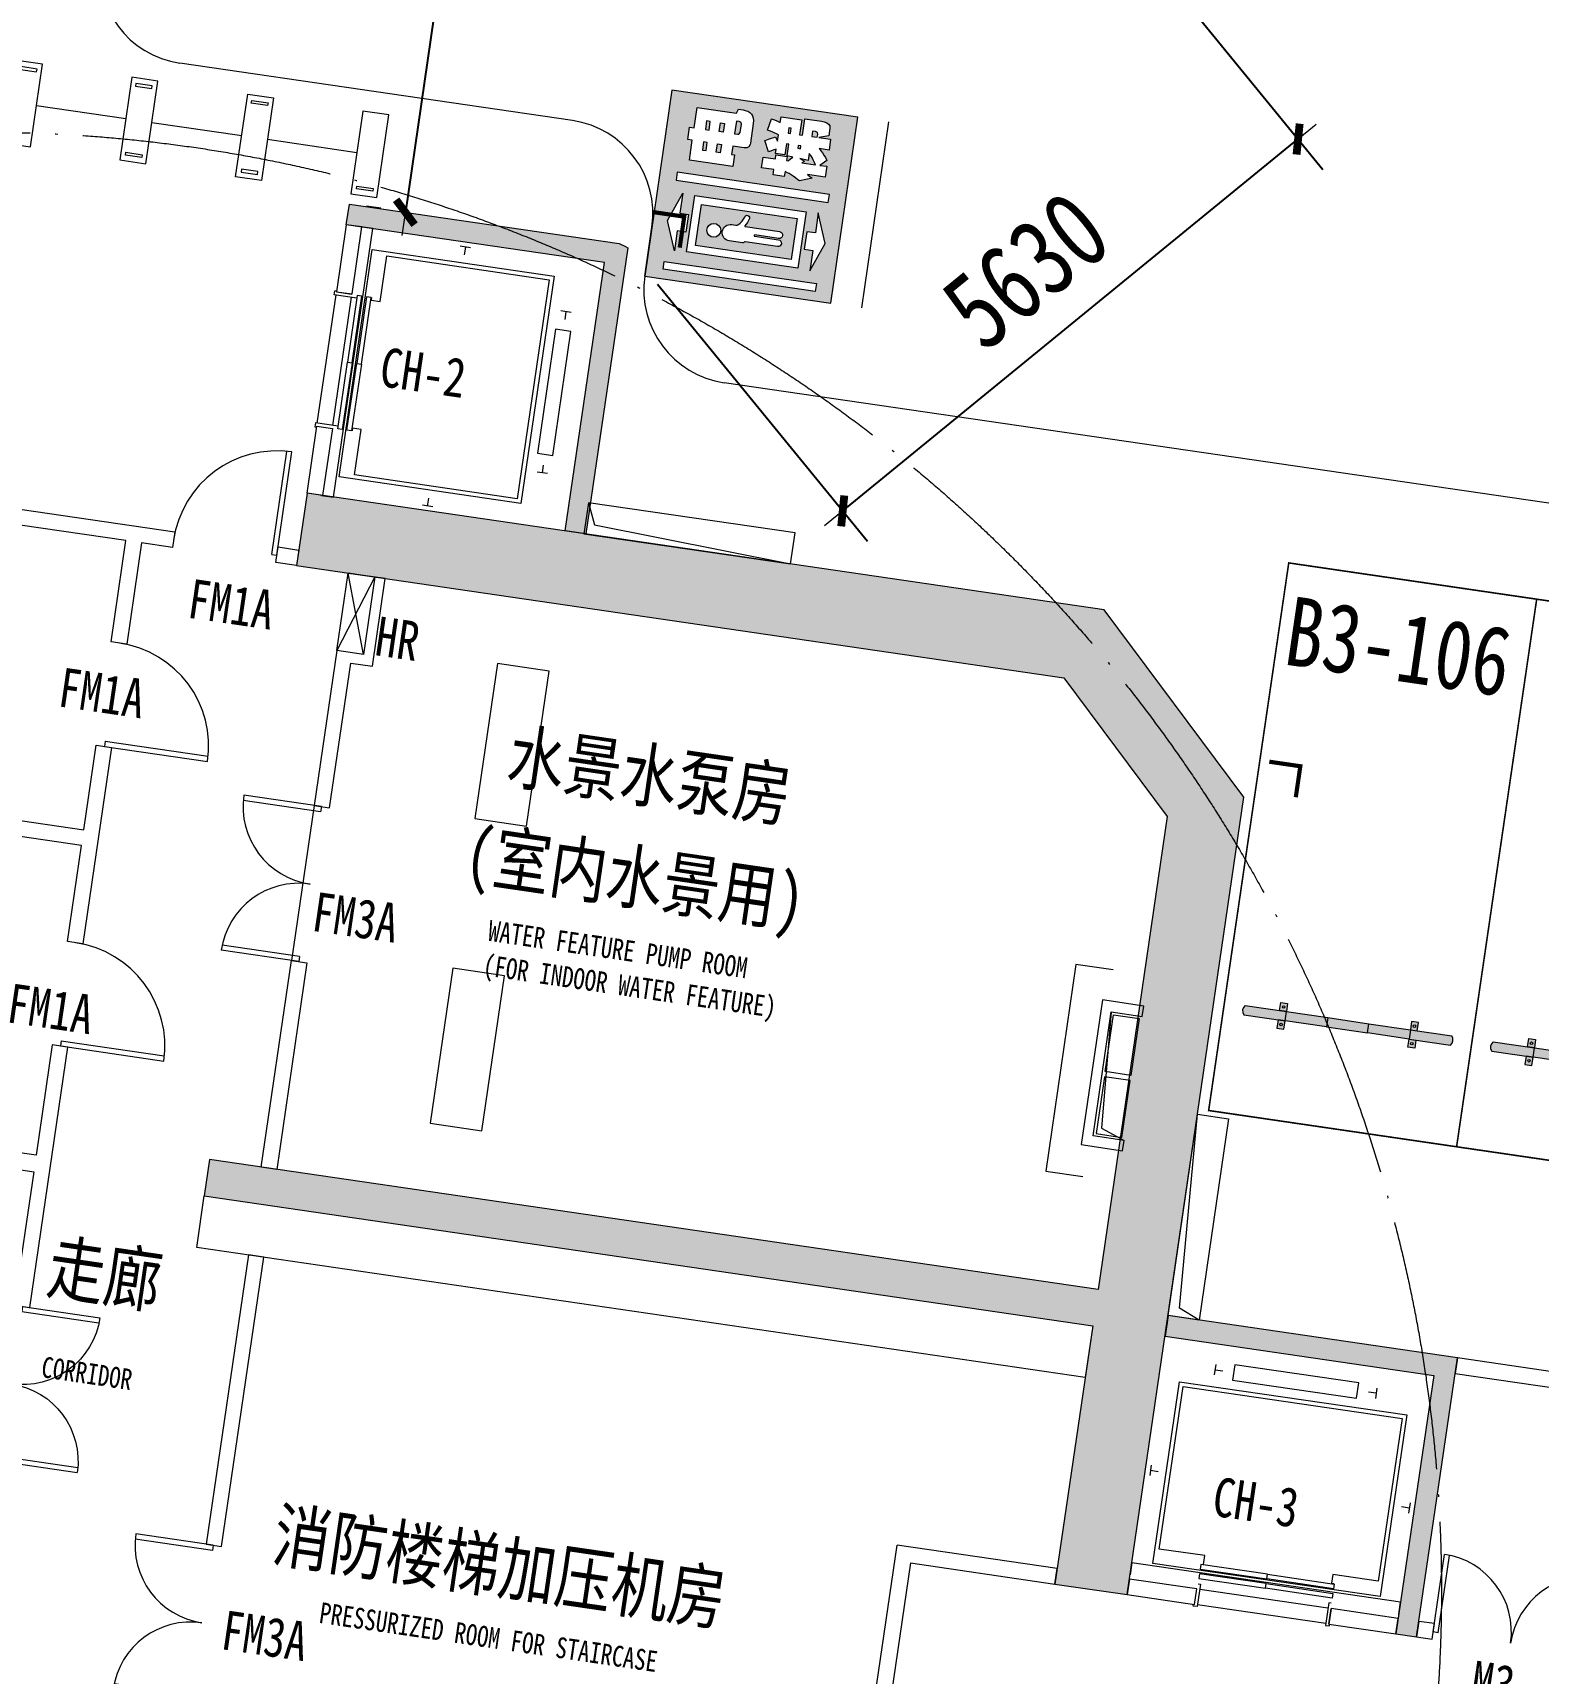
# Model space of a CAD drawing. Header units: inches. Extents: x -414268 to 632271, y -366004 to 318730.
# Drawn here: x 146562 to 160980, y 150090 to 165800 of the extents above; entities that cross this region are included whole.
import ezdxf

# ---------------------------------------------------------------- set-up
doc = ezdxf.new("R2010")
doc.units = ezdxf.units.IN
doc.header["$LTSCALE"] = 1200
doc.header["$MEASUREMENT"] = 0
doc.linetypes.add('DOTE', pattern=[2.4200000000000004, 2, -0.2, 0.02, -0.2])
doc.layers.get('0').update_dxf_attribs({"linetype": 'CONTINUOUS', "lineweight": 0})
doc.layers.get('DEFPOINTS').update_dxf_attribs({"linetype": 'CONTINUOUS', "lineweight": 0})
for name, color, linetype, lineweight in [('0--PAI--', 7, 'CONTINUOUS', 0), ('0--PAI--BLUE', 5, 'CONTINUOUS', 0), ('0--尺寸', 3, 'CONTINUOUS', 0), ('0--挡车架', 7, 'CONTINUOUS', 0), ('0--立面标', 7, 'CONTINUOUS', 0), ('0--路缘线', 1, 'CONTINUOUS', 0), ('0－－车位', 4, 'CONTINUOUS', 0), ('0－－车位号码', 7, 'CONTINUOUS', 0), ('7', 7, 'CONTINUOUS', 0), ('COL-HATCH', 7, 'CONTINUOUS', 0), ('COLUMN', 7, 'CONTINUOUS', 0), ('DOTE', 7, 'DOTE', 0), ('ELEV-DOOR', 7, 'CONTINUOUS', 0), ('ELEV-EVTR', 7, 'CONTINUOUS', 0), ('EN-TEXT', 7, 'CONTINUOUS', 0), ('GROUND', 7, 'CONTINUOUS', 0), ('JJ', 7, 'CONTINUOUS', 0), ('PUB_TEXT', 7, 'CONTINUOUS', 0), ('TEXT-EN', 7, 'CONTINUOUS', 0), ('WALL', 7, 'CONTINUOUS', 0), ('WINDOW', 7, 'CONTINUOUS', 0), ('WINDOW_TEXT', 7, 'CONTINUOUS', 0), ('井道', 7, 'CONTINUOUS', 0), ('水管井', 7, 'CONTINUOUS', 0), ('消火栓', 7, 'CONTINUOUS', 0), ('风管', 7, 'CONTINUOUS', 0)]:
    doc.layers.add(name, color=color, linetype=linetype, lineweight=lineweight)
doc.styles.add('-黑体', font='simhei.ttf', dxfattribs={"width": 0.8})
doc.styles.add('COL-GRID-UG-1_8A_200701112', font='romans.shx', dxfattribs={"width": 0.85})
doc.dimstyles.new('DIMN150', dxfattribs={"dimscale": 1.5, "dimtxt": 250, "dimasz": 1, "dimexe": 250, "dimexo": 300, "dimgap": 150, "dimtad": 1, "dimdec": 0, "dimzin": 0, "dimdsep": 46, "dimtxsty": 'COL-GRID-UG-1_8A_200701112', "dimblk": '_DIMX', "dimcen": 0.09, "dimdle": 0.375, "dimclrd": 1, "dimclre": 1, "dimclrt": 7, "dimadec": 0, "dimazin": 0, "dimtfac": 1, "dimtdec": 0, "dimtix": 1, "dimtmove": 0, "dimatfit": 3, "dimldrblk": '_DIMX', "dimfxl": 250, "dimtolj": 1, "dimtzin": 0, "dimarcsym": 0})

# ---------------------------------------------------------------- blocks, each defined once
blk = doc.blocks.new('A$C47DC52A3')
at = {"layer": 'DOTE'}
blk.add_circle((13968.80007173077, 13968.80005914877), 13968.79999999996, dxfattribs=at)
at = {"layer": 'WALL'}
blk.add_lwpolyline([(16018.78656021537, 24118.80005914977), (16278.28656021537, 24118.80005914977), (16278.28656021537, 23368.80005914977), (16018.78656021537, 23368.80005914977), (16018.80007173079, 21868.80005914873), (16168.80007173079, 21868.80005914873), (16168.78656021537, 23268.80005914977), (16378.28656021537, 23268.80005914977), (16378.28656021537, 24118.80005914872), (16168.78656021537, 24118.80005914872), (16168.80007173079, 24118.80005915424), (16018.80007173079, 24118.80005915424)], close=True, dxfattribs=at)
blk = doc.blocks.new('_A0LCF')
for p, q in [((-0.5000000000007498, 0), (-0.5000000000007498, 0.5000000000012996)), ((-0.4666666666673632, 0), (-0.4666666666673632, 0.498887651571121)), ((0.4666666666674131, 6.315935428982458e-18), (0.4666666666674132, 0.4988876515711244)), ((0.5000000000007998, 0), (0.5000000000007999, 0.5000000000012996)), ((-0.4666666666673632, 0), (-0.5000000000007498, 0)), ((0.5000000000007998, 0), (0.4666666666674131, 0))]:
    blk.add_line(p, q)
for centre, start, end in [((-0.5000000000012996, 0), 0, 89.999999999937), ((0.5000000000012996, 0), 90.00000000005723, 180)]:
    blk.add_arc(centre, 0.5000000000012996, start, end)
blk = doc.blocks.new('_A1LBT')
for p, q in [((0.44999999999982, 0), (0.44999999999982, 0.9969278574199233)), ((0.4999999999998, 0), (0.4999999999998, 1.0000000000004)), ((0.44999999999982, 0), (0.4999999999998, 0))]:
    blk.add_line(p, q)
blk.add_arc((0.5000000000002001, 0), 1.0000000000004, 90.0000000000229, 180)
blk = doc.blocks.new('电梯1')
at = {"layer": 'ELEV-DOOR'}
for points in [[(1941.318539092588, 9.094947017729282e-13), (1941.318539092585, 644.9999999999663), (1986.318539092586, 644.9999999999663), (1986.318539092586, 9.094947017729282e-13)], [(2031.318539092588, 9.094947017729282e-13), (2031.318539092588, 644.9999999999663), (2076.318539092586, 644.9999999999663), (2076.318539092586, 9.094947017729282e-13)], [(1941.318539092588, 9.094947017729282e-13), (1941.318539092584, -645.0000000000427), (1986.318539092586, -645.0000000000427), (1986.318539092586, 9.094947017729282e-13)], [(2031.318539092588, 9.094947017729282e-13), (2031.318539092588, -645.0000000000427), (2076.318539092586, -645.0000000000427), (2076.318539092586, 9.094947017729282e-13)]]:
    blk.add_lwpolyline(points, close=True, dxfattribs=at)
at = {"layer": 'ELEV-EVTR', "color": 2}
blk.add_lwpolyline([(2137.500000000017, -1299.999999999999), (2021.350118039955, -1299.999999999999), (2021.686960145217, 1300.000000000001), (2137.500000000017, 1300.000000000001)], dxfattribs=at)
blk.add_lwpolyline([(237.5000000000005, 1100.000000000004), (237.5000000000014, -1100.000000000001), (1996.318539092588, -1100.000000000001), (1996.318539092584, 1100.000000000002), (237.5000000000005, 1100.000000000004)], close=True, dxfattribs=at)
at = {"layer": 'ELEV-EVTR', "color": 5}
for points in [[(1066.909269546251, 1252.999999999966), (1166.909269546274, 1252.999999999953)], [(1116.909269546262, 1252.999999999953), (1116.909269546265, 1177.999999999965)], [(24.99999999998772, 780.0000000000246), (124.9999999999541, 780.00000000001)], [(74.99999999999955, 780.00000000001), (74.99999999999955, 705.0000000000218)], [(24.99999999998772, -780.0000000000255), (124.9999999999541, -780.0000000000109)], [(74.99999999999955, -780.0000000000109), (74.99999999999955, -705.0000000000227)], [(1066.909269546251, -1252.999999999967), (1166.909269546274, -1252.999999999953)], [(1116.909269546263, -1252.999999999953), (1116.909269546266, -1177.999999999965)]]:
    blk.add_lwpolyline(points, dxfattribs=at)
at = {"layer": 'ELEV-EVTR'}
blk.add_lwpolyline([(1936.318539092586, 644.9999999999663), (1936.318539092586, 619.9999999999663), (1851.318539092585, 619.9999999999673), (1851.318539092585, 1060.000000000003), (277.5, 1060.000000000003), (277.5000000000005, -1060.000000000001), (1851.318539092585, -1060.000000000003), (1851.318539092585, -620.0000000000427), (1936.318539092585, -620.0000000000427), (1936.318539092585, -645.0000000000427)], dxfattribs=at)
blk.add_lwpolyline([(0, -600.0000000000027), (0, 600.0000000000027), (149.9999999999986, 600.0000000000027), (149.9999999999986, -600.0000000000009)], close=True, dxfattribs=at)
blk = doc.blocks.new('_A0XEK')
for p, q in [((-0.5000000000004998, 0), (-0.5000000000004998, 0.5000000000010497)), ((-0.4666666666671299, 0), (-0.4666666666671299, 0.4988876515708717)), ((0.4666666666671798, 6.315935428979301e-18), (0.4666666666671799, 0.498887651570875)), ((0.5000000000005499, 0), (0.50000000000055, 0.5000000000010497)), ((-0.4666666666671299, 0), (-0.5000000000004998, 0)), ((0.5000000000005499, 0), (0.4666666666671798, 0))]:
    blk.add_line(p, q)
for centre, start, end in [((-0.5000000000010497, 0), 0, 89.999999999937), ((0.5000000000010497, 0), 90.00000000005723, 180)]:
    blk.add_arc(centre, 0.5000000000010497, start, end)
blk = doc.blocks.new('A$C6F4820FC')
at = {"layer": '0--挡车架'}
h = blk.add_hatch(color=256, dxfattribs=at)
h.paths.add_polyline_path([(2017.784217856827, 79.3952663297232, 0.3952043560108401), (2017.78421785311, 169.3952663332057), (1617.474230922457, 169.3952663332057), (1617.474230922458, 79.39526633119387), (1684.499301437642, 79.39526633119385)])
h.paths.add_polyline_path([(818.9364171714836, 169.3952663332057), (818.9364171714836, 79.39526633119385), (1216.632018534735, 79.39526633119385), (1216.632018534736, 169.3952663332057)])
h.paths.add_polyline_path([(418.094204783764, 79.39526633119385), (418.0942047837638, 169.3952663332057), (351.0691342685791, 169.3952663332057), (17.78421785310638, 169.395266333202, 0.3952043560108128), (17.78421784939219, 79.39526632972411)])
h = blk.add_hatch(color=256, dxfattribs=at)
h.paths.add_polyline_path([(1617.474230922457, 169.3952663332057), (1684.499301437642, 169.3952663332057), (1684.499301437642, 248.7905199443812), (1617.474230922457, 248.7905199443812)])
h.paths.add_polyline_path([(1638.848788944474, 209.0928931387934, -1), (1663.124743415625, 209.0928931387934, -1)], flags=16)
h.paths.add_polyline_path([(1617.474230922457, 1.272001827601343e-05), (1684.499301437642, 1.272001827601343e-05), (1684.499301437642, 79.39526633119387), (1617.474230922457, 79.39526633119384)])
h.paths.add_polyline_path([(1638.848788944473, 39.69763952560606, -1), (1663.124743415624, 39.69763952560606, -1)], flags=16)
h.paths.add_polyline_path([(351.069134268579, 248.7905199443813), (351.0691342685791, 169.3952663332057), (418.0942047837639, 169.3952663332057), (418.0942047837638, 248.7905199443812)])
h.paths.add_polyline_path([(396.7196467617473, 209.0928931387934, 1), (372.4436922905957, 209.0928931387934, 1)], flags=16)
h.paths.add_polyline_path([(418.0942047837639, 79.39526633119387), (351.0691342685791, 79.39526633119387), (351.0691342685791, 1.272001827601343e-05), (418.0942047837639, 1.272001827601343e-05)])
h.paths.add_polyline_path([(372.4436922905957, 39.69763952560606, -1), (396.7196467617473, 39.69763952560606, -1)], flags=16)
h = blk.add_hatch(color=40, dxfattribs=at)
h.paths.add_polyline_path([(1216.632018534736, 169.3952663332056), (1216.632018534735, 79.39526633119385), (1617.474230922457, 79.39526633119385), (1617.474230922457, 169.3952663332056)])
h.paths.add_polyline_path([(818.9364171714836, 79.39526633119385), (818.9364171714836, 169.3952663332057), (418.0942047837639, 169.3952663332057), (418.0942047837639, 79.39526633119385)])
for p, q in [((17.78421785310638, 169.395266333202), (418.0942047837639, 169.3952663332057)), ((818.9364171714838, 169.3952663332057), (1216.632018534736, 169.3952663332057)), ((1617.474230922457, 169.3952663332057), (2017.78421785311, 169.3952663332057)), ((17.78421784939155, 79.39526632972411), (418.0942047837639, 79.39526633119385)), ((818.9364171714838, 79.39526633119385), (1216.632018534735, 79.39526633119385)), ((1617.474230922457, 79.39526633119385), (2017.784217856827, 79.3952663297232))]:
    blk.add_line(p, q, dxfattribs=at)
for points in [[(418.0942047837639, 169.3952663332057), (351.0691342685791, 169.3952663332057), (351.0691342685791, 248.7905199443812), (418.0942047837639, 248.7905199443812)], [(1617.474230922457, 169.3952663332057), (1684.499301437642, 169.3952663332057), (1684.499301437642, 248.7905199443812), (1617.474230922457, 248.7905199443812)], [(418.0942047837639, 79.39526633119385), (351.0691342685791, 79.39526633119385), (351.0691342685791, 1.272001827601343e-05), (418.0942047837639, 1.272001827601343e-05)], [(1617.474230922457, 79.39526633119385), (1684.499301437642, 79.39526633119385), (1684.499301437642, 1.272001827601343e-05), (1617.474230922457, 1.272001827601343e-05)]]:
    blk.add_lwpolyline(points, close=True, dxfattribs=at)
at = {"layer": '0--挡车架', "color": 0}
for points in [[(818.9364171714838, 169.3952663332057), (818.9364171714838, 79.39526633119385), (418.0942047837639, 79.39526633119385), (418.0942047837639, 169.3952663332057)], [(1617.474230922457, 169.3952663332057), (1617.474230922457, 79.39526633119385), (1216.632018534735, 79.39526633119385), (1216.632018534736, 169.3952663332057)]]:
    blk.add_lwpolyline(points, close=True, dxfattribs=at)
at = {"layer": '0--挡车架'}
for centre in [(384.5816695261715, 209.0928931387934), (1650.986766180049, 209.0928931387934), (384.5816695261715, 39.69763952560606), (1650.986766180049, 39.69763952560606)]:
    blk.add_circle(centre, 12.13797723557582, dxfattribs=at)
for centre, start, end in [((65.82469069586296, 124.3952663294804), 136.8717046789877, 223.1282953162828), ((1969.743745010358, 124.3952663294804), 316.871704683716, 43.12829532101674)]:
    blk.add_arc(centre, 65.82466886578737, start, end, dxfattribs=at)
blk = doc.blocks.new('A$C001A7B1A')
at = {"layer": '0－－车位', "const_width": 15}
blk.add_lwpolyline([(2407.499988817268, 5307.500045389108), (7.499988817267877, 5307.500045389108), (7.499988817267877, 7.500045389109687), (2407.499988817268, 7.500045389109687)], close=True, dxfattribs=at)
at = {"layer": '0--挡车架'}
blk.add_blockref('A$C6F4820FC', (189.7157709641579, 883.1047790596294), dxfattribs=at)
blk = doc.blocks.new('A$C3FB71E46')
at = {"layer": '0--PAI--BLUE'}
h = blk.add_hatch(color=256, dxfattribs=at)
edge = h.paths.add_edge_path(flags=0)
edge.add_arc((244.2265186793375, 466.5068638620141), 71.61886027652905, 236.32853160400958, 258.7037237437576, ccw=False)
edge.add_arc((203.9089958772602, 405.9880238613841), 1.10000000000129, 56.32853160432502, 180)
edge.add_line((202.8089958772616, 405.9880238613841), (202.8089958772616, 294.6148886433803))
edge.add_arc((191.7209958772582, 294.6148886433803), 11.08800000000338, -180, 0, ccw=False)
edge.add_line((180.6329958772549, 294.6148886433803), (180.6329958772549, 371.3548402048546))
edge.add_arc((178.5672967044811, 371.3548402048546), 2.065699172777386, 0, 180)
edge.add_line((176.5015975317074, 371.3548402048546), (176.5015975317074, 294.6148886433803))
edge.add_arc((165.4135975316967, 294.6148886433803), 11.08800000000338, -180, 0, ccw=False)
edge.add_line((154.3255975316933, 294.6148886433803), (154.3255975317006, 398.246805657167))
edge.add_arc((149.3255975316933, 398.246805657167), 5.000000000005457, 0, 45.00000000001474)
edge.add_line((152.8611314376321, 401.7823395631058), (151.5842897618495, 403.0591812388811))
edge.add_arc((155.4733770583698, 406.9482685353942), 5.499999999989353, 179.9999999999242, 224.9999999999196, ccw=False)
edge.add_line((149.9733770583844, 406.9482685354014), (149.9733770583844, 449.2004414041003))
edge.add_arc((176.391186467823, 449.2004414041003), 26.41780940944227, -1.5802470443304628e-11, 180, ccw=False)
edge.add_line((202.8089958772689, 449.200441404093), (202.8089958772762, 435.8531161879509))
edge.add_arc((213.8089958772543, 435.8531161880092), 10.99999999997817, 180.0000000003032, 223.7430230016553)
edge.add_arc((253.6500254099956, 473.9833083840931), 66.14725007774186, 223.743023001345, 251.2405663439351)
edge.add_arc((231.8652397702535, 403.7291788475268), 7.637996105977993, -102.61090736685702, 86.15536940909118, ccw=False)
h.paths.add_polyline_path([(317.6012560640957, 154.6244338827601), (343.0720853264356, 154.6244338827601), (343.0720853264356, 645.3755979158741), (317.6012560640957, 645.3755979158741)], flags=16)
h.paths.add_polyline_path([(55.5533967740048, 154.6244338827601), (30.08256751166482, 154.6244338827601), (30.08256751166482, 645.3755979158741), (55.5533967740048, 645.3755979158741)], flags=16)
h.paths.add_polyline_path([(252.67111009582, 245.1465155439364), (120.4835427422804, 245.1465155439364), (120.4835427422877, 554.1230426020047), (252.6711100958128, 554.1230426020047)], flags=0)
h.paths.add_polyline_path([(277.6711100958346, 220.1465155439364), (95.48354274227313, 220.1465155439364), (95.48354274229496, 579.1230426020047), (277.6711100958128, 579.1230426020047)], flags=16)
h.paths.add_polyline_path([(554.8196001493634, 371.9693006336893), (552.9842985562718, 362.8692635679326), (550.996055163756, 354.2280519004562), (548.8548699718158, 346.0456656312454), (548.0136900749785, 343.3309486914659), (566.3284705560582, 343.3309486914659), (566.3284705560582, 276.113027844418), (518.075332837645, 276.113027844418), (518.075332837645, 266.7453426296706), (570.4961345903721, 266.7453426296706), (570.4961345903721, 213.6363027795378), (569.9990737422486, 204.8039138627792), (568.0490657995833, 195.8568185964468), (564.5314044128172, 189.3185566710454), (559.5607959315239, 185.1891280865893), (553.0225340061297, 183.4685328430642), (527.8636080008146, 183.4685328430642), (518.075332837645, 214.0568927279528), (518.075332837645, 176.1655619205485), (483.3193089184351, 176.1655619205485), (483.3193089184351, 208.4362815991044), (479.9928247809585, 204.2686175647905), (477.3163432910296, 201.3244879258709), (471.5427903627569, 195.6274058973067), (464.9662929875049, 189.9685593186005), (457.5868511652807, 184.3097127398942), (449.4427003459277, 178.689101611053), (430.7073299164331, 197.8450619889627), (430.7073299164331, 176.1655619205485), (395.9895414470811, 176.1655619205485), (395.9895414470811, 233.4422658050025), (395.186597000109, 231.9893187104681), (391.0571684156457, 224.3422287392459), (386.6218562323338, 216.3510197193245), (371.8629725878782, 255.5041203719738), (374.960044026222, 260.6659061025566), (379.7012398083752, 268.9629987213266), (383.8689038426965, 276.9159722914046), (387.5012715790217, 284.486591362911), (390.5601075675149, 291.7130913857109), (392.5483509600308, 296.7219353168621), (395.3395387995261, 305.2484406347794), (379.1277080605432, 305.2484406347794), (379.127708060536, 341.6868243476492), (395.9895414470811, 341.6868243476492), (395.9895414470811, 381.031102249588), (430.7073299164331, 381.031102249588), (430.7073299164331, 341.6868243476492), (443.2103220193821, 341.6868243476492), (443.2103220193821, 305.2484406347794), (430.7073299164331, 305.2484406347794), (430.7073299164331, 300.2395967036282), (431.9690997616854, 299.2072395575087), (437.5514754406759, 294.2366310762154), (444.4338564147765, 287.5454273513969), (445.8868035093037, 305.8602078324766), (483.3193089184351, 305.8602078324766), (483.3193089184351, 313.5837687034073), (448.1809305006755, 313.5837687034073), (448.1809305006755, 343.3309486914659), (461.7162797497367, 343.3309486914659), (458.1221474632621, 350.2515651154245), (453.8780125292396, 358.013361436213), (449.2132876467876, 366.0428059059923), (483.5487216175752, 382.9046392925375), (483.6634279671416, 382.7134620432626), (489.3222745458479, 372.2751842325379), (493.9105285285841, 363.5575016653456), (497.4664253652008, 356.5604143416786), (499.9899650557054, 351.2456868116788), (487.2957957034741, 343.3309486914659), (507.6752904767782, 343.3309486914659), (510.1223592675742, 349.9456815165759), (512.4547217087966, 357.7074778373644), (513.6017852044752, 361.7222000722541), (515.5900285969983, 370.0192926910313), (517.6547428892227, 379.9987451034758), (554.8960710490792, 372.2751842325379)], flags=16)
h.paths.add_polyline_path([(-1.569014420965686e-05, 700.0000158993207), (-1.569014420965686e-05, 100.0000158993207), (599.9999843098558, 100.0000158993207), (599.9999843098558, 700.0000158993207)])
h.paths.add_polyline_path([(474.1810364028352, 266.7453426296706), (483.3193089184351, 266.7453426296706), (483.3193089184351, 276.113027844418), (475.0222162996652, 276.113027844418)], flags=16)
h.paths.add_polyline_path([(535.7401106711695, 228.0128319254291), (535.7401106711695, 236.9599271917687), (518.075332837645, 236.9599271917687), (518.075332837645, 219.2569139083862), (527.02242810397, 219.2569139083862), (532.9871582815249, 220.9392737020535)], flags=0)
h.paths.add_polyline_path([(534.9371662241902, 313.5837687034073), (518.075332837645, 313.5837687034073), (518.075332837645, 305.8602078324766), (534.9371662241902, 305.8602078324766)], flags=0)
h.paths.add_polyline_path([(440.9161950280104, 236.9599271917687), (442.7897320709599, 264.8718055867212), (436.5191182945564, 248.6217393978732), (435.9455865467171, 249.4246838448598), (430.7073299164331, 256.5364775180933), (430.7073299164331, 212.4127683841361), (437.1308854922536, 216.3127842694666), (445.2368008617486, 221.6275117994664), (452.0427109361408, 226.5598848309019), (457.5486157154228, 231.1481388136308), (463.1692268442712, 236.9599271917687)], flags=0)
h.paths.add_polyline_path([(93.26270681537426, 181.0484476993006), (186.5773264190502, 145.209885410266), (279.8919460227262, 181.0484476993006), (215.0290768305349, 181.0484476993006), (215.0290768305349, 209.0242725465432), (158.1255760075655, 209.0242725465432), (158.1255760075655, 181.0484476993006)], flags=16)
h.paths.add_polyline_path([(491.0428697893731, 518.6787217315868), (491.0428697893658, 531.3728910838181), (518.6871000353422, 531.3728910838181), (518.6871000353422, 518.6787217315868)], flags=0)
h.paths.add_polyline_path([(424.4749515898875, 518.6787217315868), (424.4749515898802, 531.3728910838181), (451.3162373888699, 531.3728910838181), (451.3162373888772, 518.6787217315868)], flags=0)
h.paths.add_polyline_path([(451.3162373888772, 564.4847906592113), (451.3162373888699, 576.3377801146053), (424.4749515898875, 576.3377801146053), (424.4749515898875, 564.4847906592113)], flags=0)
h.paths.add_polyline_path([(518.6871000353422, 564.4847906592113), (518.6871000353422, 576.3377801146053), (491.0428697893731, 576.3377801146053), (491.0428697893731, 564.4847906592113)], flags=0)
h.paths.add_polyline_path([(524.7283011126055, 464.9579146837496), (529.2783196454839, 466.2579199788597), (532.0312720351212, 473.7138327007997), (532.0312720351285, 482.240338018717), (491.0428697893731, 482.240338018717), (491.0428697893731, 472.0314729071324), (491.6164015372196, 468.4755760705157), (497.8870153136158, 464.9579146837496)], flags=0)
edge = h.paths.add_edge_path(flags=0)
edge.add_arc((176.391186467823, 503.2942508135384), 22.17599999999462, 0, 360)
h.paths.add_polyline_path([(93.26270681537426, 618.2211104466405), (186.5773264190502, 654.0596727356824), (279.8919460227262, 618.2211104466405), (215.0290768305349, 618.2211104466405), (215.0290768305349, 590.2452855994052), (158.1255760075655, 590.2452855994052), (158.1255760075655, 618.2211104466405)], flags=16)
h.paths.add_polyline_path([(565.1814070603723, 443.7372400136082), (561.051978475909, 437.9636870853428), (555.7372509459092, 433.4519040023151), (549.1225181208065, 430.2783616642555), (541.2842509003021, 428.3283537215975), (532.2224492844034, 427.6783510740497), (468.7898379731196, 427.6783510740497), (463.7809940419684, 428.1371764723153), (456.8603776180098, 431.0430706613843), (452.6927135836959, 436.7401526899484), (451.3162373888772, 445.1901871081427), (451.3162373888772, 482.240338018717), (424.4749515898875, 482.240338018717), (424.4749515898875, 472.2608856062725), (386.4306789830589, 472.2608856062725), (386.4306789830589, 612.7761638274824), (451.3162373888699, 612.7761638274824), (451.3162373888772, 627.114457523523), (491.0428697893731, 627.114457523523), (491.0428697893731, 612.7761638274824), (556.7696080920286, 612.7761638274824), (556.7696080920286, 485.3756449069188), (570.0755446419498, 481.3991581218797), (570.0755446419498, 466.410861778284), (569.6549546935421, 459.1461263056262), (568.0490657995833, 450.8107982369911)], flags=16)
at = {"layer": '0--PAI--'}
for points in [[(-1.569014420965686e-05, 700.0000158993207), (-1.569014420965686e-05, 100.0000158993207), (599.9999843098558, 100.0000158993207), (599.9999843098558, 700.0000158993207)], [(55.5533967740048, 154.6244338827601), (30.08256751166482, 154.6244338827601), (30.08256751166482, 645.3755979158741), (55.5533967740048, 645.3755979158741)], [(93.26270681537426, 618.2211104466405), (186.5773264190502, 654.0596727356824), (279.8919460227262, 618.2211104466405), (215.0290768305349, 618.2211104466405), (215.0290768305349, 590.2452855994052), (158.1255760075655, 590.2452855994052), (158.1255760075655, 618.2211104466405)], [(317.6012560640957, 154.6244338827601), (343.0720853264356, 154.6244338827601), (343.0720853264356, 645.3755979158741), (317.6012560640957, 645.3755979158741)], [(277.6711100958346, 220.1465155439364), (95.48354274227313, 220.1465155439364), (95.48354274229496, 579.1230426020047), (277.6711100958128, 579.1230426020047)], [(565.1814070603723, 443.7372400136082), (561.051978475909, 437.9636870853428), (555.7372509459092, 433.4519040023151), (549.1225181208065, 430.2783616642555), (541.2842509003021, 428.3283537215975), (532.2224492844034, 427.6783510740497), (468.7898379731196, 427.6783510740497), (463.7809940419684, 428.1371764723153), (456.8603776180098, 431.0430706613843), (452.6927135836959, 436.7401526899484), (451.3162373888772, 445.1901871081427), (451.3162373888772, 482.240338018717), (424.4749515898875, 482.240338018717), (424.4749515898875, 472.2608856062725), (386.4306789830589, 472.2608856062725), (386.4306789830589, 612.7761638274824), (451.3162373888699, 612.7761638274824), (451.3162373888772, 627.114457523523), (491.0428697893731, 627.114457523523), (491.0428697893731, 612.7761638274824), (556.7696080920286, 612.7761638274824), (556.7696080920286, 485.3756449069188), (570.0755446419498, 481.3991581218797), (570.0755446419498, 466.410861778284), (569.6549546935421, 459.1461263056262), (568.0490657995833, 450.8107982369911)], [(451.3162373888772, 564.4847906592113), (451.3162373888699, 576.3377801146053), (424.4749515898875, 576.3377801146053), (424.4749515898875, 564.4847906592113)], [(518.6871000353422, 564.4847906592113), (518.6871000353422, 576.3377801146053), (491.0428697893731, 576.3377801146053), (491.0428697893731, 564.4847906592113)], [(252.67111009582, 245.1465155439364), (120.4835427422804, 245.1465155439364), (120.4835427422877, 554.1230426020047), (252.6711100958128, 554.1230426020047)], [(424.4749515898875, 518.6787217315868), (424.4749515898802, 531.3728910838181), (451.3162373888699, 531.3728910838181), (451.3162373888772, 518.6787217315868)], [(491.0428697893731, 518.6787217315868), (491.0428697893658, 531.3728910838181), (518.6871000353422, 531.3728910838181), (518.6871000353422, 518.6787217315868)], [(524.7283011126055, 464.9579146837496), (529.2783196454839, 466.2579199788597), (532.0312720351212, 473.7138327007997), (532.0312720351285, 482.240338018717), (491.0428697893731, 482.240338018717), (491.0428697893731, 472.0314729071324), (491.6164015372196, 468.4755760705157), (497.8870153136158, 464.9579146837496)], [(554.8196001493634, 371.9693006336893), (552.9842985562718, 362.8692635679326), (550.996055163756, 354.2280519004562), (548.8548699718158, 346.0456656312454), (548.0136900749785, 343.3309486914659), (566.3284705560582, 343.3309486914659), (566.3284705560582, 276.113027844418), (518.075332837645, 276.113027844418), (518.075332837645, 266.7453426296706), (570.4961345903721, 266.7453426296706), (570.4961345903721, 213.6363027795378), (569.9990737422486, 204.8039138627792), (568.0490657995833, 195.8568185964468), (564.5314044128172, 189.3185566710454), (559.5607959315239, 185.1891280865893), (553.0225340061297, 183.4685328430642), (527.8636080008146, 183.4685328430642), (518.075332837645, 214.0568927279528), (518.075332837645, 176.1655619205485), (483.3193089184351, 176.1655619205485), (483.3193089184351, 208.4362815991044), (479.9928247809585, 204.2686175647905), (477.3163432910296, 201.3244879258709), (471.5427903627569, 195.6274058973067), (464.9662929875049, 189.9685593186005), (457.5868511652807, 184.3097127398942), (449.4427003459277, 178.689101611053), (430.7073299164331, 197.8450619889627), (430.7073299164331, 176.1655619205485), (395.9895414470811, 176.1655619205485), (395.9895414470811, 233.4422658050025), (395.186597000109, 231.9893187104681), (391.0571684156457, 224.3422287392459), (386.6218562323338, 216.3510197193245), (371.8629725878782, 255.5041203719738), (374.960044026222, 260.6659061025566), (379.7012398083752, 268.9629987213266), (383.8689038426965, 276.9159722914046), (387.5012715790217, 284.486591362911), (390.5601075675149, 291.7130913857109), (392.5483509600308, 296.7219353168621), (395.3395387995261, 305.2484406347794), (379.1277080605432, 305.2484406347794), (379.127708060536, 341.6868243476492), (395.9895414470811, 341.6868243476492), (395.9895414470811, 381.031102249588), (430.7073299164331, 381.031102249588), (430.7073299164331, 341.6868243476492), (443.2103220193821, 341.6868243476492), (443.2103220193821, 305.2484406347794), (430.7073299164331, 305.2484406347794), (430.7073299164331, 300.2395967036282), (431.9690997616854, 299.2072395575087), (437.5514754406759, 294.2366310762154), (444.4338564147765, 287.5454273513969), (445.8868035093037, 305.8602078324766), (483.3193089184351, 305.8602078324766), (483.3193089184351, 313.5837687034073), (448.1809305006755, 313.5837687034073), (448.1809305006755, 343.3309486914659), (461.7162797497367, 343.3309486914659), (458.1221474632621, 350.2515651154245), (453.8780125292396, 358.013361436213), (449.2132876467876, 366.0428059059923), (483.5487216175752, 382.9046392925375), (483.6634279671416, 382.7134620432626), (489.3222745458479, 372.2751842325379), (493.9105285285841, 363.5575016653456), (497.4664253652008, 356.5604143416786), (499.9899650557054, 351.2456868116788), (487.2957957034741, 343.3309486914659), (507.6752904767782, 343.3309486914659), (510.1223592675742, 349.9456815165759), (512.4547217087966, 357.7074778373644), (513.6017852044752, 361.7222000722541), (515.5900285969983, 370.0192926910313), (517.6547428892227, 379.9987451034758), (554.8960710490792, 372.2751842325379)], [(440.9161950280104, 236.9599271917687), (442.7897320709599, 264.8718055867212), (436.5191182945564, 248.6217393978732), (435.9455865467171, 249.4246838448598), (430.7073299164331, 256.5364775180933), (430.7073299164331, 212.4127683841361), (437.1308854922536, 216.3127842694666), (445.2368008617486, 221.6275117994664), (452.0427109361408, 226.5598848309019), (457.5486157154228, 231.1481388136308), (463.1692268442712, 236.9599271917687)], [(474.1810364028352, 266.7453426296706), (483.3193089184351, 266.7453426296706), (483.3193089184351, 276.113027844418), (475.0222162996652, 276.113027844418)], [(534.9371662241902, 313.5837687034073), (518.075332837645, 313.5837687034073), (518.075332837645, 305.8602078324766), (534.9371662241902, 305.8602078324766)], [(535.7401106711695, 228.0128319254291), (535.7401106711695, 236.9599271917687), (518.075332837645, 236.9599271917687), (518.075332837645, 219.2569139083862), (527.02242810397, 219.2569139083862), (532.9871582815249, 220.9392737020535)], [(93.26270681537426, 181.0484476993006), (186.5773264190502, 145.209885410266), (279.8919460227262, 181.0484476993006), (215.0290768305349, 181.0484476993006), (215.0290768305349, 209.0242725465432), (158.1255760075655, 209.0242725465432), (158.1255760075655, 181.0484476993006)]]:
    blk.add_lwpolyline(points, close=True, dxfattribs=at)
blk.add_lwpolyline([(230.1976435748074, 396.2754477392373, -0.09794157306994242), (204.5188689543866, 406.9034772079831, 0.5989112694484939), (202.8089958772616, 405.9880238613841), (202.8089958772616, 294.6148886433803, -0.9999999999999999), (180.6329958772549, 294.6148886433803), (180.6329958772549, 371.3548402048546, 0.9999999999999999), (176.5015975317074, 371.3548402048546), (176.5015975317001, 294.6148886433803, -0.9999999999999999), (154.3255975316933, 294.6148886433803), (154.3255975317006, 398.246805657167, 0.1989123673797559), (152.8611314376321, 401.7823395631058), (151.5842897618495, 403.0591812388811, -0.1989123673796662), (149.9733770583844, 406.9482685354014), (149.9733770583844, 449.2004414041003, -1.000000000000009), (202.8089958772689, 449.200441404093), (202.8089958772762, 435.8531161879509, 0.1932169226587637), (205.8620660804154, 428.247440228326, 0.120559723050095), (232.3773759516916, 411.3499859600706, -1.07958307243308), (230.1976435489196, 396.2754477444105)], format="xyb", dxfattribs=at)
blk.add_circle((176.391186467823, 503.2942508135384), 22.17599999999462, dxfattribs=at)
at = {"layer": '7'}
blk.add_lwpolyline([(-1.569014420965686e-05, 1.589932071510702e-05), (599.9999843098558, 1.589932071510702e-05)], dxfattribs=at)
blk = doc.blocks.new('_DIMX')
blk.add_line((-150, 0), (150, 0))
at = {"const_width": 50}
blk.add_lwpolyline([(-70, -70), (70, 70)], dxfattribs=at)
blk = doc.blocks.new('*D298')
at = {"layer": '0--尺寸', "color": 0, "lineweight": -2}
for p, q in [((156907.2429083578, 166954.0584004248), (158918.0678899148, 164491.2041596073)), ((154320.8766131206, 161221.8902869378), (158679.7413130424, 164780.7342836984)), ((152546.0543781741, 163393.3170863703), (154556.8793597312, 160930.4628455527))]:
    blk.add_line(p, q, dxfattribs=at)
at = {"layer": 'DEFPOINTS', "color": 0}
for p in [(156622.645314268, 167302.6329397106), (158680.9032281734, 164781.6829423454), (152261.4567840843, 163741.891625656)]:
    blk.add_point(p, dxfattribs=at)
at = {"layer": '0--尺寸', "color": 0, "lineweight": -2, "xscale": 1.5, "yscale": 1.5, "zscale": 1.5}
for p, rotation in [((158680.9032281734, 164781.6829423454), 39.23030489108013), ((154319.7146979897, 161220.9416282908), 219.2303048910802)]:
    blk.add_blockref('_DIMX', p, dxfattribs=dict(at, rotation=rotation))
at = {"layer": '0--尺寸', "color": 7, "insert": (156070.7478004665, 163527.4379007944), "char_height": 750, "attachment_point": 5, "rotation": 39.23030489108013, "style": '-黑体'}
blk.add_mtext('\\A1;5630', dxfattribs=at)
blk = doc.blocks.new('*D299')
at = {"layer": '0--尺寸', "color": 0, "lineweight": -2}
for p, q in [((150960.7094702427, 171389.4593418987), (150823.3609357972, 171409.5467625172)), ((151194.1965513934, 171353.7955633788), (150130.8203035877, 164082.9183325948)), ((149896.8990865265, 164115.6136896468), (149759.5505520842, 164135.7011102648))]:
    blk.add_line(p, q, dxfattribs=at)
at = {"layer": 'DEFPOINTS', "color": 0}
for p in [(151405.9726905025, 171324.3389558136), (150130.6032356341, 164081.4341218605), (150342.1623067864, 164050.4933035616)]:
    blk.add_point(p, dxfattribs=at)
at = {"layer": '0--尺寸', "color": 0, "lineweight": -2, "xscale": 1.5, "yscale": 1.5, "zscale": 1.5}
for p, rotation in [((151194.413619347, 171355.279774113), 81.6793996836047), ((150130.603235634, 164081.4341218606), 261.6793996836047)]:
    blk.add_blockref('_DIMX', p, dxfattribs=dict(at, rotation=rotation))
at = {"layer": '0--尺寸', "color": 7, "insert": (149994.6135971009, 167816.0375271144), "char_height": 750, "attachment_point": 5, "rotation": 81.67939968360471, "style": '-黑体'}
blk.add_mtext('\\A1;7351', dxfattribs=at)

msp = doc.modelspace()

# ---------------------------------------------------------------- hatches: boundary and pattern name
at = {"layer": 'COL-HATCH'}
h = msp.add_hatch(color=256, dxfattribs=at)
edge = h.paths.add_edge_path()
edge.add_line((152261.4567840843, 163741.891625656), (151860.4359474243, 160999.8957645026))
edge.add_line((151860.4359474242, 160999.8957645026), (151662.5411828643, 161028.8381583183))
edge.add_line((151662.5411828645, 161028.8381583183), (152038.614891478, 163600.2570429213))
edge.add_line((152038.6148914779, 163600.2570429213), (149565.2027500068, 163961.9749901219))
edge.add_line((149565.2027500067, 163961.9749901219), (149594.1173446021, 164159.8959546905))
edge.add_line((149594.1173446021, 164159.8959546905), (152176.8775397148, 163782.1635631103))
edge.add_arc((146085.0473360294, 150879.1306557225), 14268.79999998836, 64.35072536937781, 64.72688426855183, ccw=False)
h = msp.add_hatch(color=256, dxfattribs=at)
edge = h.paths.add_edge_path()
edge.add_line((152261.4567840843, 163741.891625656), (151860.4359474243, 160999.8957645026))
edge.add_line((151860.4359474242, 160999.8957645026), (151662.5411828643, 161028.8381583183))
edge.add_line((151662.5411828645, 161028.8381583183), (152038.614891478, 163600.2570429213))
edge.add_line((152038.6148914779, 163600.2570429213), (149565.2027500068, 163961.9749901219))
edge.add_line((149565.2027500067, 163961.9749901219), (149594.1173446021, 164159.8959546905))
edge.add_line((149594.1173446021, 164159.8959546905), (152176.8775397148, 163782.1635631103))
edge.add_arc((146085.0473360294, 150879.1306557225), 14268.79999998836, 64.35072536937781, 64.72688426855183, ccw=False)
for points in [[(156824.5654921185, 160273.8846820262), (149188.8566258703, 161390.6180810136), (149087.5582475155, 160697.9864050539), (156436.3696798473, 159623.2121682283), (157427.284426339, 158292.8000272413), (156764.939301386, 153763.9889898835), (148255.4644253104, 155008.5119239574), (148204.8152361329, 154662.1960859776), (156714.2901122087, 153417.6731519037), (156352.5101895126, 150943.988594905), (157045.1418654724, 150842.6902165501), (158161.8752644598, 158478.3990827982)], [(156824.5654921185, 160273.8846820262), (149188.8566258703, 161390.6180810136), (149087.5582475155, 160697.9864050539), (156436.3696798473, 159623.2121682283), (157427.284426339, 158292.8000272413), (156764.939301386, 153763.9889898835), (148255.4644253104, 155008.5119239574), (148204.8152361329, 154662.1960859776), (156714.2901122087, 153417.6731519037), (156352.5101895126, 150943.988594905), (157045.1418654724, 150842.6902165501), (158161.8752644598, 158478.3990827982)], [(160206.3908858222, 153109.0760246894), (157435.864181984, 153514.2695381088), (157406.9217881683, 153316.3747735489), (159979.5537274464, 152940.1236539452), (159617.7738047506, 150466.4390969467), (159815.6685693105, 150437.496703131)], [(160206.3908858222, 153109.0760246894), (157435.864181984, 153514.2695381088), (157406.9217881683, 153316.3747735489), (159979.5537274464, 152940.1236539452), (159617.7738047506, 150466.4390969467), (159815.6685693105, 150437.496703131)]]:
    msp.add_hatch(color=256, dxfattribs=at).paths.add_polyline_path(points)

# ---------------------------------------------------------------- linework, layer by layer
for p, q in [((149473.7478128109, 159883.5270086947), (149582.2951589111, 160625.6304205208)), ((149839.0502466361, 160588.0796198185), (149473.7478128109, 159883.5270086947)), ((149730.5162698273, 159845.9742527189), (149582.295158911, 160625.6304205208))]:
    msp.add_line(p, q)
at = {"layer": '0--立面标', "const_width": 40}
for points in [[(152504.9370737517, 164082.5863637617), (152801.7792205915, 164039.1727730384), (152758.3656298682, 163742.3306261986)], [(158405.3555541416, 158819.0938209267), (158702.1977009813, 158775.6802302034), (158658.7841102582, 158478.8380833635)]]:
    msp.add_lwpolyline(points, dxfattribs=at)
at = {"layer": '0--路缘线'}
for p, q in [((151732.0035391078, 164958.9289922919), (147972.0030110165, 165508.8344749997)), ((152423.8068881797, 163469.9112079197), (152492.2892074574, 163938.1617796023)), ((169510.4104023566, 160061.396539139), (153184.0925565294, 162449.1439952301))]:
    msp.add_line(p, q, dxfattribs=at)
for centre, start, end in [((148102.2437831864, 166399.3609155194), 171.6793996841437, 261.6793996839024), ((151601.7627669377, 164068.4025517723), 351.6793996841437, 81.67939968390236), ((153314.3333286993, 163339.6704357498), 171.6793996841437, 261.6793996839024)]:
    msp.add_arc(centre, 900, start, end, dxfattribs=at)
at = {"layer": 'COLUMN'}
msp.add_lwpolyline([(152261.4567840843, 163741.891625656), (151860.4359474242, 160999.8957645026), (151662.5411828645, 161028.8381583183), (152038.6148914779, 163600.2570429213), (149565.2027500067, 163961.9749901219), (149594.1173446021, 164159.8959546905), (152176.8775397148, 163782.1635631103, -0.00164130429913889)], format="xyb", close=True, dxfattribs=at)
msp.add_lwpolyline([(156824.5654921185, 160273.8846820262), (149188.8566258703, 161390.6180810136), (149087.5582475155, 160697.9864050539), (156436.3696798473, 159623.2121682283), (157427.284426339, 158292.8000272413), (156764.939301386, 153763.9889898835), (148255.4644253104, 155008.5119239574), (148204.8152361329, 154662.1960859776), (156714.2901122087, 153417.6731519037), (156352.5101895126, 150943.988594905), (157045.1418654724, 150842.6902165501), (158161.8752644598, 158478.3990827982), (156824.5654921139, 160273.884682027)], dxfattribs=at)
msp.add_lwpolyline([(160206.3908858222, 153109.0760246894), (157435.864181984, 153514.2695381088), (157406.9217881683, 153316.3747735489), (159979.5537274464, 152940.1236539452), (159617.7738047506, 150466.4390969467), (159815.6685693105, 150437.496703131), (160206.3908858222, 153109.0760246894)], close=True, dxfattribs=at)
at = {"layer": 'DEFPOINTS'}
for p, q in [((149470.954089641, 163317.8556867645), (149619.375163061, 163296.1488914028)), ((149282.9732418083, 162032.529190948), (149431.3943152283, 162010.8223955862)), ((157688.2998502919, 150748.627436649), (157710.0066456537, 150897.0485100689)), ((158974.6158199313, 150560.5018768471), (158996.3226152932, 150708.922950267))]:
    msp.add_line(p, q, dxfattribs=at)
at = {"layer": 'ELEV-DOOR', "color": 5}
for points in [[(149669.2943189961, 163283.7949523006), (149665.6765197691, 163259.0581067306), (149449.8814509899, 163290.6184457723), (149455.6699297531, 163330.1973986842), (149472.4012093319, 163327.7504249925)], [(149482.7605908542, 162008.363194712), (149486.3783900811, 162033.100040282), (149270.5833213019, 162064.6603793237), (149264.7948425389, 162025.0814264117), (149281.5261221176, 162022.63445272)], [(157722.3605847558, 150946.967666004), (157747.0974303258, 150943.3498667771), (157715.5370912842, 150727.5547979979), (157675.9581383722, 150733.343276761), (157678.405112064, 150750.0745563397)], [(158998.7818161675, 150760.2892258929), (158974.0449705972, 150763.9070251199), (158942.4846315556, 150548.1119563407), (158982.0635844677, 150542.3234775776), (158984.5105581593, 150559.0547571564)]]:
    msp.add_lwpolyline(points, dxfattribs=at)
at = {"layer": 'ELEV-EVTR'}
for p, q in [((149287.3146008807, 162062.2134056319), (149466.7574425378, 163289.1609459033)), ((149435.7356743005, 162040.5066102702), (149615.1785159577, 163267.4541505416)), ((158966.6384006091, 150713.2643093393), (157739.6908603378, 150892.7071509965)), ((158944.9316052474, 150564.8432359194), (157717.9840649759, 150744.2860775766))]:
    msp.add_line(p, q, dxfattribs=at)
at = {"layer": 'GROUND'}
msp.add_line((149256.6932284845, 158399.3143192165), (149039.6252748666, 156915.1035850172), dxfattribs=at)
at = {"layer": 'JJ'}
for p, q in [((146598.6596021215, 165103.3050290792), (147454.5544588438, 164978.1291758305)), ((147701.9229145438, 164941.9511835609), (148563.2466165415, 164815.9813538815)), ((148810.6150722411, 164779.8033616095), (149666.5240865952, 164654.7243117241))]:
    msp.add_line(p, q, dxfattribs=at)
for points in [[(146293.4063587897, 164743.6934922295), (146540.7748144893, 164707.5154999596), (146656.5443897533, 165499.094558199), (146409.1759340538, 165535.2725504689)], [(146443.1488655933, 165449.1035674706), (146599.3174999571, 165426.2636801826), (146603.1931596664, 165452.7636570182), (146447.0245253027, 165475.6035443063)], [(147396.669671212, 164582.3396467108), (147644.0381269117, 164546.1616544409), (147759.8077021755, 165337.7407126803), (147512.4392464756, 165373.9187049503)], [(147546.4121780159, 165287.749721952), (147702.5808123795, 165264.9098346639), (147706.456472089, 165291.4098114996), (147550.2878377252, 165314.2496987876)], [(148752.7302846106, 164384.0138324924), (148505.3618289108, 164420.1918247616), (148621.1314041722, 165211.7708830014), (148868.4998598723, 165175.5928907322)], [(148811.2729700761, 165102.7620127156), (148655.1043357125, 165125.6019000033), (148658.9799954216, 165152.101876839), (148815.1486297855, 165129.2619895512)], [(149608.6392989631, 164258.9347826045), (149856.0077546632, 164222.7567903345), (149971.7773299267, 165014.335848574), (149724.4088742273, 165050.5138408438)], [(147453.8965610087, 164655.1705247251), (147610.0651953722, 164632.3306374374), (147606.1895356629, 164605.8306606017), (147450.0209012991, 164628.6705478894)], [(148718.7573530692, 164470.1828154887), (148562.5887187055, 164493.0227027767), (148558.7130589964, 164466.522725941), (148714.88169336, 164443.682838653)], [(149665.8661887603, 164331.7656606208), (149822.0348231238, 164308.9257733331), (149818.1591634149, 164282.4257964973), (149661.9905290509, 164305.2656837851)]]:
    msp.add_lwpolyline(points, close=True, dxfattribs=at)
at = {"layer": 'WALL'}
for p, q in [((154276.1558801249, 147457.765311479), (154840.5325595309, 151316.713220397)), ((156374.2169848745, 151092.4096683249), (154840.5325595309, 151316.713220397)), ((154967.246837589, 151146.5853516153), (154518.639733446, 148079.2165009369)), ((154967.2468375888, 151146.5853516153), (156352.5101895126, 150943.988594905)), ((156352.5101895126, 150943.988594905), (156374.2169848745, 151092.4096683249))]:
    msp.add_line(p, q, dxfattribs=at)
for points in [[(149565.1583929604, 163961.9814770067), (149471.2730240496, 163320.0365468617), (149619.6940974694, 163298.3297515), (149713.5794663804, 163940.274681645)], [(149189.0878728979, 161390.5842608033), (149282.9732418085, 162032.5291909483), (149431.3943152286, 162010.8223955865), (149337.5089463177, 161368.8774654415)], [(147313.1087101949, 159967.0768076903), (147454.9264398916, 160936.7611540338), (146020.1893968324, 161146.5935091975), (146041.8961921941, 161295.0145826174), (147921.8964555178, 161020.0618413678), (147900.1896601561, 160871.6407679479), (147603.3475133116, 160915.0543586721), (147461.5297836146, 159945.3700123286)], [(149087.5582475155, 160697.9864050539), (148889.6634829556, 160726.9287988696), (148911.3702783173, 160875.3498722895), (149109.2650428772, 160846.4074784738)], [(151506.7522928757, 159687.2609964148), (151012.015381476, 159759.6169809539), (150794.9474278586, 158275.4062467547), (151289.6843392582, 158203.0502622155)], [(147028.0261311106, 158017.8133767753), (143564.820371273, 158524.3121979484), (143586.5271666347, 158672.7332713683), (147049.7329264723, 158166.2344501952), (147168.3967411166, 158977.6029848908), (147316.8178145364, 158955.896189529), (147041.8650732875, 157075.89592621), (146893.4439998676, 157097.6027215718)], [(148898.6224101299, 154914.4491440565), (148750.2013367099, 154936.1559394182), (149039.6252748666, 156915.1035850172), (149188.0463482866, 156893.3967896555)], [(151079.8519840946, 156768.3132191562), (150585.115072695, 156840.6692036954), (150368.0471190773, 155356.4584694962), (150862.7840304771, 155284.102484957)], [(157014.3506094541, 155192.9375541807), (156717.5084626144, 155236.3511449042), (156891.1628255082, 156423.7197322636), (157188.0049723482, 156380.3061415401), (157202.4761692559, 156479.2535238201), (156806.6866401362, 156537.1383114514), (156604.0898834266, 155151.8749595321), (156999.8794125461, 155093.9901719008)], [(146897.1531042092, 156086.4221034105), (146748.7320307893, 156108.1288987722), (146593.8902238755, 155049.3919083767), (145159.1531808161, 155259.2242635404), (145137.4463854544, 155110.8031901204), (146570.7363088229, 154891.0760967289), (146384.0578687121, 153614.6548653174), (146532.4789421317, 153592.9480699557)], [(148132.4592515934, 154167.4591745778), (148204.8152361325, 154662.1960859775), (156714.2901122085, 153417.6731519037), (156641.9341276693, 152922.936240504)], [(157045.1418654724, 150842.6902165501), (157688.2998502916, 150748.6274366492), (157710.0066456535, 150897.0485100694), (157066.8486608341, 150991.1112899702)], [(158974.6158199314, 150560.5018768474), (159617.7738047507, 150466.4390969465), (159639.4806001125, 150614.8601703666), (158996.3226152931, 150708.9229502675)], [(159985.7964380924, 150564.2109811896), (159837.3753646722, 150585.9177765514), (159815.6685693104, 150437.4967031315), (159964.0896427303, 150415.7899077697)]]:
    msp.add_lwpolyline(points, close=True, dxfattribs=at)
for points in [[(148627.1961629889, 154095.1031900393), (148222.002649574, 151324.5764862001), (148370.423722994, 151302.8696908382), (148775.6172364134, 154073.3963946769), (148627.1961629888, 154095.1031900391)], [(161596.7214503498, 150177.01515879), (161596.7214503498, 150177.01515879), (161745.1425237698, 150155.3083634283), (162135.8648402813, 152826.8876849867), (160206.3908858222, 153109.0760246894), (160184.6840904604, 152960.6549512695), (161965.7369714995, 152700.1734069285), (161618.4282457117, 150325.4362322103)]]:
    msp.add_lwpolyline(points, dxfattribs=at)
at = {"layer": '井道'}
for p, q in [((156553.25808402, 156877.3940490148), (156263.8341458632, 154898.4464034158)), ((156909.4686602312, 156825.2977401461), (156553.25808402, 156877.3940490148)), ((156263.8341458632, 154898.4464034158), (156620.0447220745, 154846.3500945471))]:
    msp.add_line(p, q, dxfattribs=at)
at = {"layer": '水管井'}
for points in [[(153819.5941165674, 160713.3660657275), (153863.0077072909, 161010.2082125673), (151884.060061692, 161299.632150724), (151840.6464709682, 161002.7900038842)], [(157718.0525216867, 155443.7434925679), (158014.8946685264, 155400.3299018444), (157732.7063288237, 153470.8559473853), (157435.864181984, 153514.2695381088)]]:
    msp.add_lwpolyline(points, close=True, dxfattribs=at)
for points in [[(151884.060061692, 161299.632150724), (151940.5832713213, 161086.92822901), (153819.5941165674, 160713.3660657275)], [(157732.7063288237, 153470.8559473853), (157545.098078839, 153585.9253876252), (157718.0525216867, 155443.7434925679)]]:
    msp.add_lwpolyline(points, dxfattribs=at)
at = {"layer": '风管'}
for points in [[(156891.1628255082, 156423.7197322636), (156799.0691787275, 155308.6353186632), (157014.3506094541, 155192.9375541807), (156717.5084626144, 155236.3511449042)], [(156912.2818718512, 156395.3650874667), (157159.6503275511, 156359.1870951972), (157080.0587445581, 155814.9764926574), (156832.690288858, 155851.154484927)], [(156745.8631074111, 155257.4701912473), (156993.2315631111, 155221.2921989777), (157072.8231461041, 155765.5028015174), (156825.4546904044, 155801.680793787)]]:
    msp.add_lwpolyline(points, close=True, dxfattribs=at)

# ---------------------------------------------------------------- block references
at = {"rotation": 351.6793996836047}
for p in [(157815.7290199543, 155472.4095830955), (160190.4661947041, 155125.1008575343)]:
    msp.add_blockref('A$C001A7B1A', p, dxfattribs=at)
at = {"layer": '7', "xscale": 3.000000000007569, "yscale": 3, "zscale": 3, "rotation": 81.67939968402295}
msp.add_blockref('A$C3FB71E46', (154501.7019697824, 163166.0161133368), dxfattribs=at)
at = {"layer": 'COL-HATCH', "rotation": 351.6793996836047}
msp.add_blockref('A$C47DC52A3', (130241.8327669072, 139078.8212253051), dxfattribs=at)
at = {"layer": 'COL-HATCH', "xscale": -1}
for p, rotation in [((151630.100159071, 162346.1733066134), 351.6793996831377), ((158668.274943141, 152957.5649793139), 81.67939968315274)]:
    msp.add_blockref('电梯1', p, dxfattribs=dict(at, rotation=rotation))
at = {"layer": 'WINDOW'}
for name, p, xscale, yscale, zscale, rotation in [('_A1LBT', (148405.0564002371, 160868.5478884152), 1000.000000000005, 1000.000000000005, 1000, 351.6793996836047), ('_A1LBT', (147319.9105694316, 159460.7629478388), 1000.000000000005, 1000.000000000005, 1000, 261.6793996835806), ('_A0LCF', (149217.422419271, 157647.0791142814), 1499.999999999997, 1499.999999999993, 1500, 81.67939968357939), ('_A1LBT', (146900.245921152, 156591.2888526457), 1000.000000000005, 1000.000000000005, 1000, 261.6793996835806), ('_A0LCF', (146354.6817977266, 152860.9725406916), 1499.999999999997, -1499.999999999994, 1500, 81.67939968357939), ('_A0LCF', (148182.7318403608, 150572.3412812649), 1499.999999999997, 1499.999999999993, 1500, 81.67939968357939), ('_A0XEK', (160716.3248476659, 150376.5190985569), -1499.999999999997, -1499.999999999994, 1500, 171.6793996836047)]:
    msp.add_blockref(name, p, dxfattribs=dict(at, xscale=xscale, yscale=yscale, zscale=zscale, rotation=rotation))

# ---------------------------------------------------------------- texts
at = {"layer": '0－－车位号码', "style": '-黑体', "width": 0.8}
msp.add_text('B3-106', height=660, rotation=351.67939968401, dxfattribs=at).set_placement((158526.4282505751, 159753.651525108))
at = {"layer": 'EN-TEXT', "char_height": 200, "width": 6983.199759588553, "attachment_point": 1, "rotation": 351.67939968358024, "style": '-黑体'}
for s, insert in [('WATER FEATURE PUMP ROOM\\P(FOR INDOOR WATER FEATURE)', (150943.1953778219, 157303.7655988621)), ('CORRIDOR', (146664.7734173157, 153124.4737058165)), ('PRESSURIZED ROOM FOR STAIRCASE', (149326.2393885857, 150770.4562209184))]:
    msp.add_mtext(s, dxfattribs=dict(at, insert=insert))
at = {"layer": 'PUB_TEXT', "style": '-黑体', "width": 0.8}
for s, p in [('水景水泵房', (151084.3557127283, 158635.7186542927)), ('(室内水景用)', (150678.3379098877, 157701.257917461)), ('走廊', (146678.6004662584, 153743.7246660864)), ('消防楼梯加压机房', (148839.0835838944, 151178.2677939143))]:
    msp.add_text(s, height=500, rotation=351.6793996831976, dxfattribs=at).set_placement(p)
at = {"layer": 'TEXT-EN', "style": '-黑体', "width": 0.8}
for s, p in [('CH-2', (149870.4609640286, 162419.6265993657)), ('CH-3', (157846.6497711081, 151601.3549641265))]:
    msp.add_text(s, height=375, rotation=351.6793996831976, dxfattribs=at).set_placement(p)
at = {"layer": 'WINDOW_TEXT', "style": '-黑体', "width": 0.8}
for s, p in [('FM1A', (148031.0497200019, 160200.6729874239)), ('FM1A', (146792.2604730827, 159351.4227233517)), ('FM3A', (149221.0265194937, 157202.3021195207)), ('FM1A', (146300.5309822804, 156326.3071081911)), ('FM3A', (148351.4703841247, 150322.2387071755)), ('M3', (160321.3480704915, 149841.2897524941))]:
    msp.add_text(s, height=375, rotation=351.6793996831976, dxfattribs=at).set_placement(p)
at = {"layer": '消火栓', "style": '-黑体', "width": 0.8}
msp.add_text('HR', height=375, rotation=351.6793996831976, dxfattribs=at).set_placement((149827.5522840575, 159841.1485398695))

# ---------------------------------------------------------------- dimensions: what is measured, and where the dimension line sits
at = {"layer": '0--尺寸'}
dim = msp.add_linear_dim(base=(150130.6032356341, 164081.4341218605), p1=(151405.9726905025, 171324.3389558136), p2=(150342.1623067863, 164050.4933035616), angle=81.67939968390236, dimstyle='DIMN150', override={"dimtxt": 500, "dimgap": 200, "dimtxsty": '-黑体', "dimclrd": 0, "dimclre": 0, "dimfxl": 0.36, "dimarcsym": 1}, dxfattribs=at)
dim.commit()
dim.dimension.update_dxf_attribs({"geometry": '*D299', "text_midpoint": (149994.6135971009, 167816.0375271144)})
dim = msp.add_aligned_dim(p1=(152261.4567840843, 163741.891625656), p2=(156622.645314268, 167302.6329397106), distance=-3254.47607601744, dimstyle='DIMN150', override={"dimtxt": 500, "dimgap": 200, "dimtxsty": '-黑体', "dimclrd": 0, "dimclre": 0, "dimfxl": 0.36, "dimarcsym": 1}, dxfattribs=at)
dim.commit()
dim.dimension.update_dxf_attribs({"geometry": '*D298', "text_midpoint": (156070.7478004665, 163527.4379007944)})

doc.saveas('drawing.dxf')
